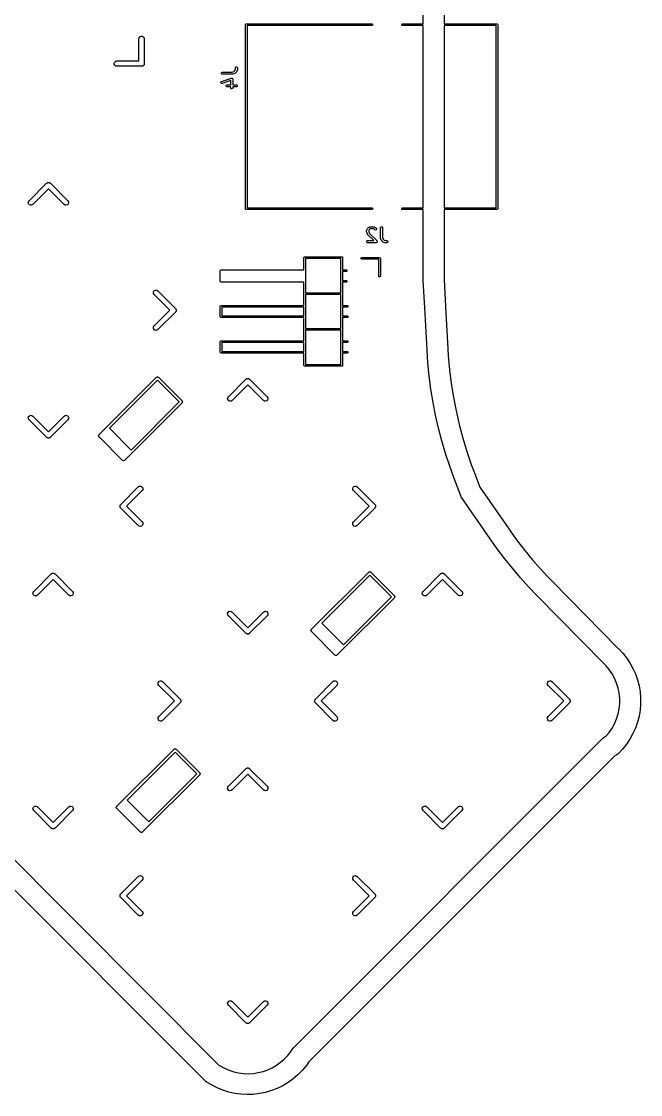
# Model space of a CAD drawing. Extents: x 25 to 230, y -179 to -24.
# Drawn here: x 185.7 to 230.1, y -179.4 to -102.4 of the extents above; entities that cross this region are included whole.
import ezdxf

# ---------------------------------------------------------------- set-up
doc = ezdxf.new("R2010")
doc.units = 0
doc.layers.add('BLACK', color=7, linetype='CONTINUOUS')

msp = doc.modelspace()

# ---------------------------------------------------------------- linework, layer by layer
at = {"layer": 'BLACK', "linetype": 'CONTINUOUS'}
for p, q in [((216.015, -51.435), (216.015, -102.56)), ((214.515, -102.56), (214.515, -81.7245)), ((201.76, -102.62), (201.777574, -102.577574)), ((201.76, -115.82), (201.76, -102.62)), ((201.777574, -102.577574), (201.82, -102.56)), ((201.82, -102.56), (210.84, -102.56)), ((210.84, -102.68), (201.88, -102.68)), ((201.88, -102.68), (201.88, -115.76)), ((210.84, -102.56), (210.882426, -102.577574)), ((210.882426, -102.662426), (210.84, -102.68)), ((210.882426, -102.577574), (210.9, -102.62)), ((210.9, -102.62), (210.882426, -102.662426)), ((212.98, -102.62), (212.997574, -102.577574)), ((212.997574, -102.662426), (212.98, -102.62)), ((212.997574, -102.577574), (213.04, -102.56)), ((213.04, -102.68), (212.997574, -102.662426)), ((213.04, -102.56), (214.515, -102.56)), ((214.515, -102.68), (213.04, -102.68)), ((214.515, -115.76), (214.515, -102.68)), ((216.015, -102.56), (219.82, -102.56)), ((216.015, -102.68), (216.015, -115.76)), ((219.76, -102.68), (216.015, -102.68)), ((219.76, -115.76), (219.76, -102.68)), ((219.82, -102.56), (219.862426, -102.577574)), ((219.862426, -102.577574), (219.88, -102.62)), ((219.88, -102.62), (219.88, -115.82)), ((194.1195, -103.632), (194.138365, -103.549345)), ((194.1195, -105.2195), (194.1195, -103.632)), ((194.138365, -103.549345), (194.191225, -103.483061)), ((194.191225, -103.483061), (194.26761, -103.446276)), ((194.26761, -103.446276), (194.35239, -103.446276)), ((194.35239, -103.446276), (194.428775, -103.483061)), ((194.428775, -103.483061), (194.481635, -103.549345)), ((194.481635, -103.549345), (194.5005, -103.632)), ((194.5005, -103.632), (194.5005, -105.41)), ((192.346276, -105.36761), (192.383061, -105.291225)), ((192.346276, -105.45239), (192.346276, -105.36761)), ((192.383061, -105.528775), (192.346276, -105.45239)), ((192.383061, -105.291225), (192.449345, -105.238365)), ((192.449345, -105.238365), (192.532, -105.2195)), ((192.532, -105.2195), (194.1195, -105.2195)), ((194.495724, -105.45239), (194.486411, -105.471727)), ((194.5005, -105.41), (194.495724, -105.430925)), ((194.495724, -105.430925), (194.495724, -105.45239)), ((192.449345, -105.581635), (192.383061, -105.528775)), ((192.532, -105.6005), (192.449345, -105.581635)), ((194.31, -105.6005), (192.532, -105.6005)), ((194.330926, -105.595724), (194.31, -105.6005)), ((194.35239, -105.595724), (194.330926, -105.595724)), ((194.371727, -105.586411), (194.35239, -105.595724)), ((194.392655, -105.581635), (194.371727, -105.586411)), ((194.409437, -105.568251), (194.392655, -105.581635)), ((194.428775, -105.558939), (194.409437, -105.568251)), ((194.442157, -105.542157), (194.428775, -105.558939)), ((194.458939, -105.528775), (194.442157, -105.542157)), ((194.468251, -105.509437), (194.458939, -105.528775)), ((194.481635, -105.492655), (194.468251, -105.509437)), ((194.486411, -105.471727), (194.481635, -105.492655)), ((200.040958, -106.079642), (200.06661, -106.035213)), ((200.049867, -106.130166), (200.040958, -106.079642)), ((200.089167, -106.163143), (200.049867, -106.130166)), ((200.06661, -106.035213), (200.114819, -106.017666)), ((200.114819, -106.167666), (200.089167, -106.163143)), ((200.114819, -106.017666), (200.816934, -106.017666)), ((200.829104, -106.167666), (200.114819, -106.167666)), ((200.816934, -106.017666), (200.931447, -105.979494)), ((200.830642, -106.167105), (200.829104, -106.167666)), ((200.852821, -106.163817), (200.830642, -106.167105)), ((200.995678, -106.116198), (200.852821, -106.163817)), ((200.931447, -105.979494), (201.001648, -105.909294)), ((200.999188, -106.113411), (200.995678, -106.116198)), ((201.003657, -106.113021), (200.999188, -106.113411)), ((201.001648, -105.909294), (201.039819, -105.794782)), ((201.024994, -106.09808), (201.003657, -106.113021)), ((201.120233, -106.002842), (201.024994, -106.09808)), ((201.039819, -105.711714), (201.044342, -105.686062)), ((201.039819, -105.794782), (201.039819, -105.711714)), ((201.044342, -105.686062), (201.077319, -105.646762)), ((201.077319, -105.646762), (201.127843, -105.637853)), ((201.122128, -105.998777), (201.120233, -106.002842)), ((201.125948, -105.996431), (201.122128, -105.998777)), ((201.138351, -105.973526), (201.125948, -105.996431)), ((201.127843, -105.637853), (201.172272, -105.663505)), ((201.18597, -105.83067), (201.138351, -105.973526)), ((201.172272, -105.663505), (201.189819, -105.711714)), ((201.189819, -105.806952), (201.185925, -105.829034)), ((201.185925, -105.829034), (201.18597, -105.83067)), ((201.189819, -105.711714), (201.189819, -105.806952)), ((199.993011, -106.770334), (200.003297, -106.720073)), ((200.01744, -106.815448), (199.993011, -106.770334)), ((200.003297, -106.720073), (200.043483, -106.688182)), ((200.065151, -106.834305), (200.01744, -106.815448)), ((200.043483, -106.688182), (200.757767, -106.450087)), ((200.090917, -106.830484), (200.065151, -106.834305)), ((200.706485, -106.625294), (200.090917, -106.830484)), ((200.374291, -106.984404), (200.399943, -106.939975)), ((200.3832, -107.034928), (200.374291, -106.984404)), ((200.399943, -106.939975), (200.448152, -106.922428)), ((200.448152, -106.922428), (200.706485, -106.922428)), ((200.706485, -106.922428), (200.706485, -106.625294)), ((200.757767, -106.450087), (200.783533, -106.446266)), ((200.783533, -106.446266), (200.788863, -106.448372)), ((200.788863, -106.448372), (200.794509, -106.447377)), ((200.794509, -106.447377), (200.812225, -106.457606)), ((200.812225, -106.457606), (200.831245, -106.465123)), ((200.831245, -106.465123), (200.833974, -106.470163)), ((200.833974, -106.470163), (200.838938, -106.473029)), ((200.838938, -106.473029), (200.845933, -106.492249)), ((200.845933, -106.492249), (200.855674, -106.510237)), ((200.855674, -106.510237), (200.854524, -106.515852)), ((200.854524, -106.515852), (200.856485, -106.521238)), ((200.856485, -106.521238), (200.856485, -106.922428)), ((200.856485, -106.922428), (201.114819, -106.922428)), ((201.114819, -106.922428), (201.140471, -106.926951)), ((201.140471, -106.926951), (201.179771, -106.959928)), ((201.179771, -106.959928), (201.18868, -107.010452)), ((200.4225, -107.067905), (200.3832, -107.034928)), ((200.448152, -107.072428), (200.4225, -107.067905)), ((200.706485, -107.072428), (200.448152, -107.072428)), ((200.706485, -107.140285), (200.706485, -107.072428)), ((200.724032, -107.188494), (200.706485, -107.140285)), ((200.768461, -107.214146), (200.724032, -107.188494)), ((200.818985, -107.205237), (200.768461, -107.214146)), ((200.851962, -107.165937), (200.818985, -107.205237)), ((200.856485, -107.140285), (200.851962, -107.165937)), ((201.114819, -107.072428), (200.856485, -107.072428)), ((200.856485, -107.072428), (200.856485, -107.140285)), ((201.163028, -107.054881), (201.114819, -107.072428)), ((201.18868, -107.010452), (201.163028, -107.054881)), ((186.232928, -115.243325), (187.490164, -113.986089)), ((187.624868, -114.390201), (186.502336, -115.512733)), ((187.490164, -113.986089), (187.508339, -113.974668)), ((187.508339, -113.974668), (187.523516, -113.959492)), ((187.523516, -113.959492), (187.543773, -113.952403)), ((187.543773, -113.952403), (187.561949, -113.940983)), ((187.561949, -113.940983), (187.58328, -113.938579)), ((187.58328, -113.938579), (187.603539, -113.931491)), ((187.603539, -113.931491), (187.624867, -113.933894)), ((187.624867, -113.933894), (187.646197, -113.931491)), ((188.7474, -115.512733), (187.624868, -114.390201)), ((187.646197, -113.931491), (187.666455, -113.938579)), ((187.666455, -113.938579), (187.687786, -113.940983)), ((187.687786, -113.940983), (187.705961, -113.952403)), ((187.705961, -113.952403), (187.72622, -113.959492)), ((187.72622, -113.959492), (187.741396, -113.974668)), ((187.741396, -113.974668), (187.759572, -113.986089)), ((187.759572, -113.986089), (189.016808, -115.243325)), ((186.17833, -115.399358), (186.187822, -115.315111)), ((186.206331, -115.479381), (186.17833, -115.399358)), ((186.187822, -115.315111), (186.232928, -115.243325)), ((189.016808, -115.243325), (189.061914, -115.31511)), ((189.071406, -115.399358), (189.043405, -115.479381)), ((189.061914, -115.31511), (189.071406, -115.399358)), ((186.26628, -115.53933), (186.206331, -115.479381)), ((186.346303, -115.567331), (186.26628, -115.53933)), ((186.43055, -115.557839), (186.346303, -115.567331)), ((186.502336, -115.512733), (186.43055, -115.557839)), ((188.819185, -115.557839), (188.7474, -115.512733)), ((188.903433, -115.567331), (188.819185, -115.557839)), ((188.983456, -115.53933), (188.903433, -115.567331)), ((189.043405, -115.479381), (188.983456, -115.53933)), ((201.777574, -115.862426), (201.76, -115.82)), ((201.82, -115.88), (201.777574, -115.862426)), ((210.84, -115.88), (201.82, -115.88)), ((201.88, -115.76), (210.84, -115.76)), ((210.84, -115.76), (210.882426, -115.777574)), ((210.882426, -115.862426), (210.84, -115.88)), ((210.882426, -115.777574), (210.9, -115.82)), ((210.9, -115.82), (210.882426, -115.862426)), ((212.98, -115.82), (212.997574, -115.777574)), ((212.997574, -115.862426), (212.98, -115.82)), ((212.997574, -115.777574), (213.04, -115.76)), ((213.04, -115.88), (212.997574, -115.862426)), ((213.04, -115.76), (214.515, -115.76)), ((214.515, -115.88), (213.04, -115.88)), ((214.515, -120.91544), (214.515, -115.88)), ((216.015, -115.76), (219.76, -115.76)), ((219.82, -115.88), (216.015, -115.88)), ((216.015, -115.88), (216.015, -120.894126)), ((219.862426, -115.862426), (219.82, -115.88)), ((219.88, -115.82), (219.862426, -115.862426)), ((210.459333, -117.374295), (210.463856, -117.348643)), ((210.459333, -117.469533), (210.459333, -117.374295)), ((210.459893, -117.471071), (210.459333, -117.469533)), ((210.463182, -117.49325), (210.459893, -117.471071)), ((210.510801, -117.636107), (210.463182, -117.49325)), ((210.463856, -117.348643), (210.466738, -117.345207)), ((210.466738, -117.345207), (210.467251, -117.340754)), ((210.467251, -117.340754), (210.51487, -117.245516)), ((210.513588, -117.639619), (210.510801, -117.636107)), ((210.513979, -117.644086), (210.513588, -117.639619)), ((210.528919, -117.665423), (210.513979, -117.644086)), ((210.51487, -117.245516), (210.528228, -117.227505)), ((210.528228, -117.227505), (210.528919, -117.226024)), ((210.528919, -117.226024), (210.576538, -117.178405)), ((210.972314, -118.108819), (210.528919, -117.665423)), ((210.576538, -117.178405), (210.594904, -117.165545)), ((210.594904, -117.165545), (210.59603, -117.164356)), ((210.59603, -117.164356), (210.691268, -117.116737)), ((210.643591, -117.323484), (210.609333, -117.392)), ((210.609333, -117.392), (210.609333, -117.457362)), ((210.609333, -117.457362), (210.647504, -117.571876)), ((210.673998, -117.293077), (210.643591, -117.323484)), ((210.647504, -117.571876), (211.206413, -118.130786)), ((210.742514, -117.258819), (210.673998, -117.293077)), ((210.691268, -117.116737), (210.716234, -117.109311)), ((210.716234, -117.109311), (210.720595, -117.110352)), ((210.720595, -117.110352), (210.724809, -117.108819)), ((210.724809, -117.108819), (210.962904, -117.108819)), ((210.945199, -117.258819), (210.742514, -117.258819)), ((211.013715, -117.293077), (210.945199, -117.258819)), ((210.962904, -117.108819), (210.988556, -117.113342)), ((210.988556, -117.113342), (210.991991, -117.116224)), ((210.991991, -117.116224), (210.996445, -117.116737)), ((210.996445, -117.116737), (211.091683, -117.164356)), ((211.052728, -117.33209), (211.013715, -117.293077)), ((211.099224, -117.353771), (211.052728, -117.33209)), ((211.091683, -117.164356), (211.109693, -117.177714)), ((211.148779, -117.340494), (211.099224, -117.353771)), ((211.109693, -117.177714), (211.111175, -117.178405)), ((211.111175, -117.178405), (211.158794, -117.226024)), ((211.178205, -117.298468), (211.148779, -117.340494)), ((211.158794, -117.226024), (211.173734, -117.247361)), ((211.173734, -117.247361), (211.178205, -117.298468)), ((211.459333, -117.183819), (211.463856, -117.158167)), ((211.459333, -117.898104), (211.459333, -117.183819)), ((211.463856, -117.158167), (211.496833, -117.118867)), ((211.496833, -117.118867), (211.547357, -117.109958)), ((211.547357, -117.109958), (211.591786, -117.13561)), ((211.591786, -117.13561), (211.609333, -117.183819)), ((211.609333, -117.183819), (211.609333, -117.885933)), ((210.460472, -118.170795), (210.486124, -118.126366)), ((210.469381, -118.221319), (210.460472, -118.170795)), ((210.508681, -118.254296), (210.469381, -118.221319)), ((210.486124, -118.126366), (210.534333, -118.108819)), ((210.534333, -118.258819), (210.508681, -118.254296)), ((210.534333, -118.108819), (210.972314, -118.108819)), ((211.15338, -118.258819), (210.534333, -118.258819)), ((211.174591, -118.251098), (211.15338, -118.258819)), ((211.196398, -118.245256), (211.174591, -118.251098)), ((211.198366, -118.242444), (211.196398, -118.245256)), ((211.201589, -118.241272), (211.198366, -118.242444)), ((211.212874, -118.221726), (211.201589, -118.241272)), ((211.206413, -118.130786), (211.215805, -118.144198)), ((211.225825, -118.203231), (211.212874, -118.221726)), ((211.215805, -118.144198), (211.218332, -118.146319)), ((211.218332, -118.146319), (211.218682, -118.148308)), ((211.218682, -118.148308), (211.221354, -118.152123)), ((211.221354, -118.152123), (211.223321, -118.174616)), ((211.223321, -118.174616), (211.227241, -118.196843)), ((211.227241, -118.196843), (211.225526, -118.199813)), ((211.225526, -118.199813), (211.225825, -118.203231)), ((211.459893, -117.899642), (211.459333, -117.898104)), ((211.463182, -117.921821), (211.459893, -117.899642)), ((211.510801, -118.064678), (211.463182, -117.921821)), ((211.513587, -118.068188), (211.510801, -118.064678)), ((211.513978, -118.072657), (211.513587, -118.068188)), ((211.528919, -118.093994), (211.513978, -118.072657)), ((211.624157, -118.189233), (211.528919, -118.093994)), ((211.609333, -117.885933), (211.647504, -118.000447)), ((211.628221, -118.191128), (211.624157, -118.189233)), ((211.630568, -118.194948), (211.628221, -118.191128)), ((211.653473, -118.207351), (211.630568, -118.194948)), ((211.647504, -118.000447), (211.717704, -118.070648)), ((211.796329, -118.25497), (211.653473, -118.207351)), ((211.717704, -118.070648), (211.832217, -118.108819)), ((211.797964, -118.254925), (211.796329, -118.25497)), ((211.820047, -118.258819), (211.797964, -118.254925)), ((211.915285, -118.258819), (211.820047, -118.258819)), ((211.832217, -118.108819), (211.915285, -118.108819)), ((211.915285, -118.108819), (211.940937, -118.113342)), ((211.963494, -118.241272), (211.915285, -118.258819)), ((211.940937, -118.113342), (211.980237, -118.146319)), ((211.989146, -118.196843), (211.963494, -118.241272)), ((211.980237, -118.146319), (211.989146, -118.196843)), ((205.955, -119.32), (205.972574, -119.277574)), ((205.972574, -119.277574), (206.015, -119.26)), ((206.015, -119.26), (208.675, -119.26)), ((208.675, -119.26), (208.717426, -119.277574)), ((208.717426, -119.277574), (208.735, -119.32)), ((205.955, -120.21), (205.955, -119.32)), ((206.075, -119.38), (206.075, -121.86)), ((208.615, -119.38), (206.075, -119.38)), ((208.615, -121.86), (208.615, -119.38)), ((208.735, -119.32), (208.735, -120.21)), ((210.055, -119.38), (210.072574, -119.337574)), ((210.072574, -119.422426), (210.055, -119.38)), ((210.072574, -119.337574), (210.115, -119.32)), ((210.115, -119.44), (210.072574, -119.422426)), ((210.115, -119.32), (211.385, -119.32)), ((211.325, -119.44), (210.115, -119.44)), ((211.325, -120.65), (211.325, -119.44)), ((211.385, -119.32), (211.427426, -119.337574)), ((211.427426, -119.337574), (211.445, -119.38)), ((211.445, -119.38), (211.445, -120.65)), ((199.955, -120.27), (199.972574, -120.227574)), ((199.955, -121.03), (199.955, -120.27)), ((199.972574, -120.227574), (200.015, -120.21)), ((200.015, -120.21), (205.955, -120.21)), ((208.735, -120.21), (209.005, -120.21)), ((209.005, -120.33), (208.735, -120.33)), ((208.735, -120.33), (208.735, -120.97)), ((209.005, -120.21), (209.047426, -120.227574)), ((209.047426, -120.312426), (209.005, -120.33)), ((209.047426, -120.227574), (209.065, -120.27)), ((209.065, -120.27), (209.047426, -120.312426)), ((211.342574, -120.692426), (211.325, -120.65)), ((211.385, -120.71), (211.342574, -120.692426)), ((211.427426, -120.692426), (211.385, -120.71)), ((211.445, -120.65), (211.427426, -120.692426)), ((199.972574, -121.072426), (199.955, -121.03)), ((200.015, -121.09), (199.972574, -121.072426)), ((205.955, -121.09), (200.015, -121.09)), ((205.955, -122.75), (205.955, -121.09)), ((208.735, -120.97), (209.005, -120.97)), ((209.005, -121.09), (208.735, -121.09)), ((208.735, -121.09), (208.735, -122.75)), ((209.005, -120.97), (209.047426, -120.987574)), ((209.047426, -121.072426), (209.005, -121.09)), ((209.047426, -120.987574), (209.065, -121.03)), ((209.065, -121.03), (209.047426, -121.072426)), ((214.516253, -120.926164), (214.515, -120.91544)), ((214.51621, -120.958028), (214.516253, -120.926164)), ((214.627552, -122.915655), (214.51621, -120.958028)), ((216.015, -120.894126), (216.125166, -122.831071)), ((195.158586, -121.822484), (195.186587, -121.742461)), ((195.168078, -121.906731), (195.158586, -121.822484)), ((195.213184, -121.978517), (195.168078, -121.906731)), ((195.186587, -121.742461), (195.246536, -121.682512)), ((196.335716, -123.101049), (195.213184, -121.978517)), ((195.246536, -121.682512), (195.326559, -121.654511)), ((195.326559, -121.654511), (195.410806, -121.664003)), ((195.410806, -121.664003), (195.482592, -121.709109)), ((195.482592, -121.709109), (196.739828, -122.966345)), ((206.075, -121.86), (208.615, -121.86)), ((206.075, -121.98), (206.075, -124.4)), ((208.615, -121.98), (206.075, -121.98)), ((208.615, -124.4), (208.615, -121.98)), ((195.213184, -124.223581), (196.335716, -123.101049)), ((196.739828, -122.966345), (196.751248, -122.98452)), ((196.751248, -122.98452), (196.766425, -122.999697)), ((196.766425, -122.999697), (196.773513, -123.019954)), ((196.773513, -123.019954), (196.784934, -123.03813)), ((196.784934, -123.03813), (196.787337, -123.059461)), ((196.787337, -123.142636), (196.784934, -123.163968)), ((196.787337, -123.059461), (196.794426, -123.07972)), ((196.794426, -123.122378), (196.787337, -123.142636)), ((196.794426, -123.07972), (196.792022, -123.101049)), ((196.792022, -123.101049), (196.794426, -123.122378)), ((199.955, -122.81), (199.972574, -122.767574)), ((199.955, -123.57), (199.955, -122.81)), ((199.972574, -122.767574), (200.015, -122.75)), ((200.015, -122.75), (205.955, -122.75)), ((200.075, -122.87), (200.075, -123.51)), ((205.955, -122.87), (200.075, -122.87)), ((205.955, -123.51), (205.955, -122.87)), ((208.735, -122.75), (209.072071, -122.75)), ((209.072071, -122.87), (208.735, -122.87)), ((208.735, -122.87), (208.735, -123.51)), ((209.072071, -122.75), (209.114497, -122.767574)), ((209.114497, -122.852426), (209.072071, -122.87)), ((209.114497, -122.767574), (209.132071, -122.81)), ((209.132071, -122.81), (209.114497, -122.852426)), ((214.793353, -125.950672), (214.627552, -122.915655)), ((216.125166, -122.831071), (216.125164, -122.8322)), ((216.125164, -122.8322), (216.125259, -122.832748)), ((216.125259, -122.832748), (216.291119, -125.868851)), ((196.739828, -123.235753), (195.482592, -124.492989)), ((196.751248, -123.217577), (196.739828, -123.235753)), ((196.766425, -123.202401), (196.751248, -123.217577)), ((196.773513, -123.182143), (196.766425, -123.202401)), ((196.784934, -123.163968), (196.773513, -123.182143)), ((199.972574, -123.612426), (199.955, -123.57)), ((200.015, -123.63), (199.972574, -123.612426)), ((205.955, -123.63), (200.015, -123.63)), ((200.075, -123.51), (205.955, -123.51)), ((205.955, -125.29), (205.955, -123.63)), ((208.735, -123.51), (209.072071, -123.51)), ((209.072071, -123.63), (208.735, -123.63)), ((208.735, -123.63), (208.735, -125.29)), ((209.072071, -123.51), (209.114497, -123.527574)), ((209.114497, -123.612426), (209.072071, -123.63)), ((209.114497, -123.527574), (209.132071, -123.57)), ((209.132071, -123.57), (209.114497, -123.612426)), ((195.158586, -124.379614), (195.168078, -124.295367)), ((195.186587, -124.459637), (195.158586, -124.379614)), ((195.168078, -124.295367), (195.213184, -124.223581)), ((195.246536, -124.519586), (195.186587, -124.459637)), ((195.326559, -124.547587), (195.246536, -124.519586)), ((195.410806, -124.538095), (195.326559, -124.547587)), ((195.482592, -124.492989), (195.410806, -124.538095)), ((206.075, -124.4), (208.615, -124.4)), ((206.075, -124.52), (206.075, -127)), ((208.615, -124.52), (206.075, -124.52)), ((208.615, -127), (208.615, -124.52)), ((199.955, -125.35), (199.972574, -125.307574)), ((199.955, -126.11), (199.955, -125.35)), ((199.972574, -125.307574), (200.015, -125.29)), ((200.015, -125.29), (205.955, -125.29)), ((200.075, -125.41), (200.075, -126.05)), ((205.955, -125.41), (200.075, -125.41)), ((205.955, -126.05), (205.955, -125.41)), ((208.735, -125.29), (209.072071, -125.29)), ((209.072071, -125.41), (208.735, -125.41)), ((208.735, -125.41), (208.735, -126.05)), ((209.072071, -125.29), (209.114497, -125.307574)), ((209.114497, -125.392426), (209.072071, -125.41)), ((209.114497, -125.307574), (209.132071, -125.35)), ((209.132071, -125.35), (209.114497, -125.392426)), ((199.972574, -126.152426), (199.955, -126.11)), ((200.015, -126.17), (199.972574, -126.152426)), ((205.955, -126.17), (200.015, -126.17)), ((200.075, -126.05), (205.955, -126.05)), ((205.955, -127.06), (205.955, -126.17)), ((208.735, -126.05), (209.072071, -126.05)), ((209.072071, -126.17), (208.735, -126.17)), ((208.735, -126.17), (208.735, -127.06)), ((209.072071, -126.05), (209.114497, -126.067574)), ((209.114497, -126.152426), (209.072071, -126.17)), ((209.114497, -126.067574), (209.132071, -126.11)), ((209.132071, -126.11), (209.114497, -126.152426)), ((214.859461, -126.894175), (214.793352, -125.950672)), ((214.793352, -125.950672), (214.793353, -125.950672)), ((216.291119, -125.868851), (216.291119, -125.868852)), ((216.291119, -125.868852), (216.318394, -126.367998)), ((206.075, -127), (208.615, -127)), ((214.954556, -127.8352), (214.859461, -126.894175)), ((216.318394, -126.367998), (216.407008, -127.363843)), ((205.972574, -127.102426), (205.955, -127.06)), ((206.015, -127.12), (205.972574, -127.102426)), ((208.675, -127.12), (206.015, -127.12)), ((208.717426, -127.102426), (208.675, -127.12)), ((208.735, -127.06), (208.717426, -127.102426)), ((216.407008, -127.363843), (216.529601, -128.356078)), ((191.269441, -132.012081), (195.370661, -127.910862)), ((195.44137, -128.122994), (191.994225, -131.570139)), ((195.370661, -127.910862), (195.384772, -127.903671)), ((195.384772, -127.903671), (195.395972, -127.892472)), ((195.395972, -127.892472), (195.411614, -127.889994)), ((195.411614, -127.889994), (195.425728, -127.882803)), ((195.425728, -127.882803), (195.441373, -127.885281)), ((196.997005, -129.678629), (195.44137, -128.122994)), ((195.441373, -127.885281), (195.457014, -127.882804)), ((195.457014, -127.882804), (195.471125, -127.889993)), ((195.471125, -127.889993), (195.48677, -127.892472)), ((195.48677, -127.892472), (195.497969, -127.903671)), ((195.497969, -127.903671), (195.512082, -127.910862)), ((195.512082, -127.910862), (197.209138, -129.607919)), ((200.53806, -129.302276), (201.795296, -128.04504)), ((201.93, -128.449152), (200.807468, -129.571684)), ((201.795296, -128.04504), (201.813471, -128.033619)), ((201.813471, -128.033619), (201.828648, -128.018443)), ((201.828648, -128.018443), (201.848905, -128.011354)), ((201.848905, -128.011354), (201.867081, -127.999934)), ((201.867081, -127.999934), (201.888412, -127.99753)), ((201.888412, -127.99753), (201.908671, -127.990442)), ((201.908671, -127.990442), (201.929999, -127.992845)), ((201.929999, -127.992845), (201.951329, -127.990442)), ((203.052532, -129.571684), (201.93, -128.449152)), ((201.951329, -127.990442), (201.971587, -127.99753)), ((201.971587, -127.99753), (201.992918, -127.999934)), ((201.992918, -127.999934), (202.011093, -128.011354)), ((202.011093, -128.011354), (202.031352, -128.018443)), ((202.031352, -128.018443), (202.046528, -128.033619)), ((202.046528, -128.033619), (202.064704, -128.04504)), ((202.064704, -128.04504), (203.32194, -129.302276)), ((215.078548, -128.772854), (214.954556, -127.8352)), ((216.529601, -128.356078), (216.686027, -129.343545)), ((200.492954, -129.374062), (200.53806, -129.302276)), ((203.32194, -129.302276), (203.367046, -129.374061)), ((215.231318, -129.706252), (215.078548, -128.772854)), ((197.209138, -129.749339), (193.107919, -133.850559)), ((193.549859, -133.125774), (196.997005, -129.678629)), ((197.209138, -129.607919), (197.216328, -129.62203)), ((197.216328, -129.735227), (197.209138, -129.749339)), ((197.216328, -129.62203), (197.227528, -129.63323)), ((197.227528, -129.724028), (197.216328, -129.735227)), ((197.227528, -129.63323), (197.230005, -129.648873)), ((197.230005, -129.708384), (197.227528, -129.724028)), ((197.230005, -129.648873), (197.237197, -129.662986)), ((197.237197, -129.694272), (197.230005, -129.708384)), ((197.237197, -129.662986), (197.234719, -129.678629)), ((197.234719, -129.678629), (197.237197, -129.694272)), ((200.483462, -129.458309), (200.492954, -129.374062)), ((200.511463, -129.538332), (200.483462, -129.458309)), ((200.571412, -129.598281), (200.511463, -129.538332)), ((200.651435, -129.626282), (200.571412, -129.598281)), ((200.735682, -129.61679), (200.651435, -129.626282)), ((200.807468, -129.571684), (200.735682, -129.61679)), ((203.124317, -129.61679), (203.052532, -129.571684)), ((203.208565, -129.626282), (203.124317, -129.61679)), ((203.288588, -129.598281), (203.208565, -129.626282)), ((203.348537, -129.538332), (203.288588, -129.598281)), ((203.376538, -129.458309), (203.348537, -129.538332)), ((203.367046, -129.374061), (203.376538, -129.458309)), ((215.412723, -130.63451), (215.231318, -129.706252)), ((216.686027, -129.343545), (216.876104, -130.32509)), ((186.17833, -130.80274), (186.206331, -130.722717)), ((186.187822, -130.886987), (186.17833, -130.80274)), ((186.206331, -130.722717), (186.26628, -130.662768)), ((186.26628, -130.662768), (186.346303, -130.634767)), ((186.346303, -130.634767), (186.43055, -130.644259)), ((186.43055, -130.644259), (186.502336, -130.689365)), ((186.502336, -130.689365), (187.624868, -131.811897)), ((187.624868, -131.811897), (188.7474, -130.689365)), ((188.7474, -130.689365), (188.819185, -130.644259)), ((188.819185, -130.644259), (188.903433, -130.634767)), ((188.903433, -130.634767), (188.983456, -130.662768)), ((188.983456, -130.662768), (189.043405, -130.722717)), ((189.043405, -130.722717), (189.071406, -130.80274)), ((189.071406, -130.80274), (189.061914, -130.886988)), ((215.62259, -131.556749), (215.412723, -130.63451)), ((216.876104, -130.32509), (217.099611, -131.299567)), ((186.232928, -130.958773), (186.187822, -130.886987)), ((187.490164, -132.216009), (186.232928, -130.958773)), ((189.016808, -130.958773), (187.759572, -132.216009)), ((189.061914, -130.886988), (189.016808, -130.958773)), ((191.994225, -131.570139), (193.549859, -133.125774)), ((215.860722, -132.472098), (215.62259, -131.556749)), ((217.099611, -131.299567), (217.356286, -132.265837)), ((187.508339, -132.227429), (187.490164, -132.216009)), ((187.523516, -132.242606), (187.508339, -132.227429)), ((187.543773, -132.249694), (187.523516, -132.242606)), ((187.561949, -132.261115), (187.543773, -132.249694)), ((187.58328, -132.263518), (187.561949, -132.261115)), ((187.603539, -132.270607), (187.58328, -132.263518)), ((187.624867, -132.268203), (187.603539, -132.270607)), ((187.646197, -132.270607), (187.624867, -132.268203)), ((187.666455, -132.263518), (187.646197, -132.270607)), ((187.687786, -132.261115), (187.666455, -132.263518)), ((187.705961, -132.249694), (187.687786, -132.261115)), ((187.72622, -132.242606), (187.705961, -132.249694)), ((187.741396, -132.227429), (187.72622, -132.242606)), ((187.759572, -132.216009), (187.741396, -132.227429)), ((191.223705, -132.116113), (191.233373, -132.055071)), ((191.251763, -132.171181), (191.223705, -132.116113)), ((191.233373, -132.055071), (191.26225, -132.026193)), ((192.94882, -133.868237), (191.251763, -132.171181)), ((191.26225, -132.026193), (191.269441, -132.012081)), ((217.356286, -132.265837), (217.64583, -133.222772)), ((216.126892, -133.37969), (215.860722, -132.472098)), ((193.003887, -133.896296), (192.94882, -133.868237)), ((193.064929, -133.886627), (193.003887, -133.896296)), ((193.093806, -133.857749), (193.064929, -133.886627)), ((193.107919, -133.850559), (193.093806, -133.857749)), ((216.42085, -134.278667), (216.126892, -133.37969)), ((217.64583, -133.222772), (217.967904, -134.169254)), ((216.74231, -135.168162), (216.42085, -134.278667)), ((217.967904, -134.169254), (218.145011, -134.636718)), ((218.145011, -134.636718), (218.14501, -134.636718)), ((218.14501, -134.636718), (218.145011, -134.63672)), ((218.145011, -134.63672), (218.581122, -135.787767)), ((216.742315, -135.168176), (216.74231, -135.168162)), ((217.210874, -136.404865), (216.742315, -135.168176)), ((192.81504, -137.025296), (194.072276, -135.76806)), ((194.341684, -136.037468), (193.219152, -137.16)), ((194.072276, -135.76806), (194.144061, -135.722954)), ((194.144061, -135.722954), (194.228309, -135.713462)), ((194.228309, -135.713462), (194.308332, -135.741463)), ((194.308332, -135.741463), (194.368281, -135.801412)), ((194.38679, -135.965683), (194.341684, -136.037468)), ((194.368281, -135.801412), (194.396282, -135.881435)), ((194.396282, -135.881435), (194.38679, -135.965683)), ((209.463718, -135.881435), (209.491719, -135.801412)), ((209.47321, -135.965682), (209.463718, -135.881435)), ((209.518316, -136.037468), (209.47321, -135.965682)), ((209.491719, -135.801412), (209.551668, -135.741463)), ((210.640848, -137.16), (209.518316, -136.037468)), ((209.551668, -135.741463), (209.631691, -135.713462)), ((209.631691, -135.713462), (209.715938, -135.722954)), ((209.715938, -135.722954), (209.787724, -135.76806)), ((209.787724, -135.76806), (211.04496, -137.025296)), ((218.581122, -135.787767), (220.559627, -138.647785)), ((217.232764, -136.447064), (217.210874, -136.404865)), ((217.250061, -136.491334), (217.232764, -136.447064)), ((217.288298, -136.55412), (217.250061, -136.491334)), ((217.29106, -136.559445), (217.288298, -136.55412)), ((217.292698, -136.561346), (217.29106, -136.559445)), ((217.295426, -136.565825), (217.292698, -136.561346)), ((219.326032, -139.501156), (217.295426, -136.565825)), ((192.760442, -137.138671), (192.76753, -137.118412)), ((192.762845, -137.16), (192.760442, -137.138671)), ((192.760442, -137.181329), (192.762845, -137.16)), ((192.76753, -137.201587), (192.760442, -137.181329)), ((192.76753, -137.118412), (192.769934, -137.097082)), ((192.769934, -137.222918), (192.76753, -137.201587)), ((192.769934, -137.097082), (192.781354, -137.078906)), ((192.781354, -137.241093), (192.769934, -137.222918)), ((192.781354, -137.078906), (192.788443, -137.058648)), ((192.788443, -137.261352), (192.781354, -137.241093)), ((192.788443, -137.058648), (192.803619, -137.043471)), ((192.803619, -137.276528), (192.788443, -137.261352)), ((192.803619, -137.043471), (192.81504, -137.025296)), ((192.81504, -137.294704), (192.803619, -137.276528)), ((194.072276, -138.55194), (192.81504, -137.294704)), ((193.219152, -137.16), (194.341684, -138.282532)), ((209.518316, -138.282532), (210.640848, -137.16)), ((211.04496, -137.294704), (209.787724, -138.55194)), ((211.04496, -137.025296), (211.05638, -137.043471)), ((211.05638, -137.276528), (211.04496, -137.294704)), ((211.05638, -137.043471), (211.071557, -137.058648)), ((211.071557, -137.261352), (211.05638, -137.276528)), ((211.071557, -137.058648), (211.078645, -137.078905)), ((211.078645, -137.241094), (211.071557, -137.261352)), ((211.078645, -137.078905), (211.090066, -137.097081)), ((211.090066, -137.222919), (211.078645, -137.241094)), ((211.090066, -137.097081), (211.092469, -137.118412)), ((211.092469, -137.201587), (211.090066, -137.222919)), ((211.092469, -137.118412), (211.099558, -137.138671)), ((211.099558, -137.181329), (211.092469, -137.201587)), ((211.099558, -137.138671), (211.097154, -137.16)), ((211.097154, -137.16), (211.099558, -137.181329)), ((194.144061, -138.597046), (194.072276, -138.55194)), ((194.368281, -138.518588), (194.308332, -138.578537)), ((194.341684, -138.282532), (194.38679, -138.354317)), ((194.396282, -138.438565), (194.368281, -138.518588)), ((194.38679, -138.354317), (194.396282, -138.438565)), ((209.463718, -138.438565), (209.47321, -138.354318)), ((209.491719, -138.518588), (209.463718, -138.438565)), ((209.47321, -138.354318), (209.518316, -138.282532)), ((209.551668, -138.578537), (209.491719, -138.518588)), ((209.787724, -138.55194), (209.715938, -138.597046)), ((194.228309, -138.606538), (194.144061, -138.597046)), ((194.308332, -138.578537), (194.228309, -138.606538)), ((209.631691, -138.606538), (209.551668, -138.578537)), ((209.715938, -138.597046), (209.631691, -138.606538)), ((220.559627, -138.647785), (220.55963, -138.647783)), ((220.55963, -138.647783), (220.798489, -138.99306)), ((220.798489, -138.99306), (221.295827, -139.669622)), ((219.326035, -139.501161), (219.326032, -139.501156)), ((219.326054, -139.501182), (219.326035, -139.50116)), ((219.326035, -139.50116), (219.326035, -139.501161)), ((219.838565, -140.219773), (219.326054, -139.501182)), ((221.295827, -139.669622), (221.812378, -140.331631)), ((220.371506, -140.92338), (219.838565, -140.219773)), ((221.812378, -140.331631), (222.347716, -140.978541)), ((163.74523, -141.094589), (199.85665, -177.241207)), ((220.924422, -141.611402), (220.371506, -140.92338)), ((221.496857, -142.28327), (220.924422, -141.611402)), ((222.347716, -140.978541), (222.901401, -141.60982)), ((222.901401, -141.60982), (223.472976, -142.224948)), ((198.845101, -178.351027), (162.664412, -142.135072)), ((186.56806, -143.272276), (187.825296, -142.01504)), ((187.825296, -142.01504), (187.843471, -142.003619)), ((187.843471, -142.003619), (187.858648, -141.988443)), ((187.858648, -141.988443), (187.878905, -141.981354)), ((187.878905, -141.981354), (187.897081, -141.969934)), ((187.897081, -141.969934), (187.918412, -141.96753)), ((187.918412, -141.96753), (187.938671, -141.960442)), ((187.938671, -141.960442), (187.959999, -141.962845)), ((187.959999, -141.962845), (187.981329, -141.960442)), ((187.981329, -141.960442), (188.001587, -141.96753)), ((188.001587, -141.96753), (188.022918, -141.969934)), ((188.022918, -141.969934), (188.041093, -141.981354)), ((188.041093, -141.981354), (188.061352, -141.988443)), ((188.061352, -141.988443), (188.076528, -142.003619)), ((188.076528, -142.003619), (188.094704, -142.01504)), ((188.094704, -142.01504), (189.35194, -143.272276)), ((206.509441, -145.982081), (210.610661, -141.880862)), ((210.68137, -142.092994), (207.234225, -145.540139)), ((210.610661, -141.880862), (210.624772, -141.873671)), ((210.624772, -141.873671), (210.635972, -141.862472)), ((210.635972, -141.862472), (210.651614, -141.859994)), ((210.651614, -141.859994), (210.665728, -141.852803)), ((210.665728, -141.852803), (210.681373, -141.855281)), ((212.237005, -143.648629), (210.68137, -142.092994)), ((210.681373, -141.855281), (210.697014, -141.852804)), ((210.697014, -141.852804), (210.711125, -141.859993)), ((210.711125, -141.859993), (210.72677, -141.862472)), ((210.72677, -141.862472), (210.737969, -141.873671)), ((210.737969, -141.873671), (210.752082, -141.880862)), ((210.752082, -141.880862), (212.449138, -143.577919)), ((214.50806, -143.272276), (215.765296, -142.01504)), ((215.765296, -142.01504), (215.783471, -142.003619)), ((215.783471, -142.003619), (215.798648, -141.988443)), ((215.798648, -141.988443), (215.818905, -141.981354)), ((215.818905, -141.981354), (215.837081, -141.969934)), ((215.837081, -141.969934), (215.858412, -141.96753)), ((215.858412, -141.96753), (215.878671, -141.960442)), ((215.878671, -141.960442), (215.899999, -141.962845)), ((215.899999, -141.962845), (215.921329, -141.960442)), ((215.921329, -141.960442), (215.941587, -141.96753)), ((215.941587, -141.96753), (215.962918, -141.969934)), ((215.962918, -141.969934), (215.981093, -141.981354)), ((215.981093, -141.981354), (216.001352, -141.988443)), ((216.001352, -141.988443), (216.016528, -142.003619)), ((216.016528, -142.003619), (216.034704, -142.01504)), ((216.034704, -142.01504), (217.29194, -143.272276)), ((222.08834, -142.938433), (221.496857, -142.28327)), ((223.472976, -142.224948), (223.767472, -142.524185)), ((187.96, -142.419152), (186.837468, -143.541684)), ((189.082532, -143.541684), (187.96, -142.419152)), ((215.9, -142.419152), (214.777468, -143.541684)), ((217.022532, -143.541684), (215.9, -142.419152)), ((222.698372, -143.576338), (222.08834, -142.938433)), ((223.767472, -142.524185), (228.54675, -147.38033)), ((186.513462, -143.428309), (186.522954, -143.344062)), ((186.541463, -143.508332), (186.513462, -143.428309)), ((186.522954, -143.344062), (186.56806, -143.272276)), ((186.601412, -143.568281), (186.541463, -143.508332)), ((186.681435, -143.596282), (186.601412, -143.568281)), ((186.765682, -143.58679), (186.681435, -143.596282)), ((186.837468, -143.541684), (186.765682, -143.58679)), ((189.154317, -143.58679), (189.082532, -143.541684)), ((189.238565, -143.596282), (189.154317, -143.58679)), ((189.318588, -143.568281), (189.238565, -143.596282)), ((189.378537, -143.508332), (189.318588, -143.568281)), ((189.35194, -143.272276), (189.397046, -143.344061)), ((189.406538, -143.428309), (189.378537, -143.508332)), ((189.397046, -143.344061), (189.406538, -143.428309)), ((212.449138, -143.719339), (208.347919, -147.820559)), ((208.789859, -147.095774), (212.237005, -143.648629)), ((212.449138, -143.577919), (212.456328, -143.59203)), ((212.456328, -143.705227), (212.449138, -143.719339)), ((212.456328, -143.59203), (212.467528, -143.60323)), ((212.467528, -143.694028), (212.456328, -143.705227)), ((212.467528, -143.60323), (212.470005, -143.618873)), ((212.470005, -143.678384), (212.467528, -143.694028)), ((212.470005, -143.618873), (212.477197, -143.632986)), ((212.477197, -143.664272), (212.470005, -143.678384)), ((212.477197, -143.632986), (212.474719, -143.648629)), ((212.474719, -143.648629), (212.477197, -143.664272)), ((214.453462, -143.428309), (214.462954, -143.344062)), ((214.481463, -143.508332), (214.453462, -143.428309)), ((214.462954, -143.344062), (214.50806, -143.272276)), ((214.541412, -143.568281), (214.481463, -143.508332)), ((214.621435, -143.596282), (214.541412, -143.568281)), ((214.705682, -143.58679), (214.621435, -143.596282)), ((214.777468, -143.541684), (214.705682, -143.58679)), ((217.094317, -143.58679), (217.022532, -143.541684)), ((217.178565, -143.596282), (217.094317, -143.58679)), ((217.258588, -143.568281), (217.178565, -143.596282)), ((217.318537, -143.508332), (217.258588, -143.568281)), ((217.29194, -143.272276), (217.337046, -143.344061)), ((217.346538, -143.428309), (217.318537, -143.508332)), ((217.337046, -143.344061), (217.346538, -143.428309)), ((222.698383, -143.57635), (222.698372, -143.576338)), ((227.477662, -148.432496), (222.698383, -143.57635)), ((200.571412, -144.721719), (200.651435, -144.693718)), ((200.651435, -144.693718), (200.735682, -144.70321)), ((200.735682, -144.70321), (200.807468, -144.748316)), ((203.052532, -144.748316), (203.124317, -144.70321)), ((203.124317, -144.70321), (203.208565, -144.693718)), ((203.208565, -144.693718), (203.288588, -144.721719)), ((200.483462, -144.861691), (200.511463, -144.781668)), ((200.492954, -144.945938), (200.483462, -144.861691)), ((200.53806, -145.017724), (200.492954, -144.945938)), ((200.511463, -144.781668), (200.571412, -144.721719)), ((201.795296, -146.27496), (200.53806, -145.017724)), ((200.807468, -144.748316), (201.93, -145.870848)), ((201.93, -145.870848), (203.052532, -144.748316)), ((203.32194, -145.017724), (202.064704, -146.27496)), ((203.288588, -144.721719), (203.348537, -144.781668)), ((203.367046, -144.945939), (203.32194, -145.017724)), ((203.348537, -144.781668), (203.376538, -144.861691)), ((203.376538, -144.861691), (203.367046, -144.945939)), ((206.463705, -146.086113), (206.473373, -146.025071)), ((206.491763, -146.141181), (206.463705, -146.086113)), ((206.473373, -146.025071), (206.50225, -145.996193)), ((208.18882, -147.838237), (206.491763, -146.141181)), ((206.50225, -145.996193), (206.509441, -145.982081)), ((207.234225, -145.540139), (208.789859, -147.095774)), ((201.813471, -146.28638), (201.795296, -146.27496)), ((201.828648, -146.301557), (201.813471, -146.28638)), ((201.848905, -146.308645), (201.828648, -146.301557)), ((201.867081, -146.320066), (201.848905, -146.308645)), ((201.888412, -146.322469), (201.867081, -146.320066)), ((201.908671, -146.329558), (201.888412, -146.322469)), ((201.929999, -146.327154), (201.908671, -146.329558)), ((201.951329, -146.329558), (201.929999, -146.327154)), ((201.971587, -146.322469), (201.951329, -146.329558)), ((201.992918, -146.320066), (201.971587, -146.322469)), ((202.011093, -146.308645), (201.992918, -146.320066)), ((202.031352, -146.301557), (202.011093, -146.308645)), ((202.046528, -146.28638), (202.031352, -146.301557)), ((202.064704, -146.27496), (202.046528, -146.28638)), ((228.54675, -147.38033), (228.555653, -147.390497)), ((228.555653, -147.390497), (228.838201, -147.689131)), ((228.838201, -147.689131), (229.113533, -148.034148)), ((208.243887, -147.866296), (208.18882, -147.838237)), ((208.304929, -147.856627), (208.243887, -147.866296)), ((208.333806, -147.827749), (208.304929, -147.856627)), ((208.347919, -147.820559), (208.333806, -147.827749)), ((227.483861, -148.437478), (227.477662, -148.432496)), ((227.489581, -148.444337), (227.483861, -148.437478)), ((227.48958, -148.444338), (227.489581, -148.444337)), ((227.623928, -148.574898), (227.48958, -148.444338)), ((229.113533, -148.034148), (229.358876, -148.401097)), ((229.358876, -148.401097), (229.572493, -148.787377)), ((227.865256, -148.861502), (227.623928, -148.574898)), ((228.076772, -149.170763), (227.865256, -148.861502)), ((228.256364, -149.499591), (228.076772, -149.170763)), ((229.572493, -148.787377), (229.75287, -149.190253)), ((229.75287, -149.190253), (229.898729, -149.606869)), ((195.493718, -149.851435), (195.521719, -149.771412)), ((195.50321, -149.935682), (195.493718, -149.851435)), ((195.548316, -150.007468), (195.50321, -149.935682)), ((195.521719, -149.771412), (195.581668, -149.711463)), ((196.670848, -151.13), (195.548316, -150.007468)), ((195.581668, -149.711463), (195.661691, -149.683462)), ((195.661691, -149.683462), (195.745938, -149.692954)), ((195.745938, -149.692954), (195.817724, -149.73806)), ((195.817724, -149.73806), (197.07496, -150.995296)), ((206.78504, -150.995296), (208.042276, -149.73806)), ((208.311684, -150.007468), (207.189152, -151.13)), ((208.042276, -149.73806), (208.114061, -149.692954)), ((208.114061, -149.692954), (208.198309, -149.683462)), ((208.198309, -149.683462), (208.278332, -149.711463)), ((208.278332, -149.711463), (208.338281, -149.771412)), ((208.35679, -149.935683), (208.311684, -150.007468)), ((208.338281, -149.771412), (208.366282, -149.851435)), ((208.366282, -149.851435), (208.35679, -149.935683)), ((223.433718, -149.851435), (223.461719, -149.771412)), ((223.44321, -149.935682), (223.433718, -149.851435)), ((223.488316, -150.007468), (223.44321, -149.935682)), ((223.461719, -149.771412), (223.521668, -149.711463)), ((224.610848, -151.13), (223.488316, -150.007468)), ((223.521668, -149.711463), (223.601691, -149.683462)), ((223.601691, -149.683462), (223.685938, -149.692954)), ((223.685938, -149.692954), (223.757724, -149.73806)), ((223.757724, -149.73806), (225.01496, -150.995296)), ((228.402239, -149.844702), (228.256364, -149.499591)), ((228.512939, -150.20265), (228.402239, -149.844702)), ((229.898729, -149.606869), (230.009038, -150.034276)), ((230.009038, -150.034276), (230.083013, -150.469445)), ((228.587359, -150.569859), (228.512939, -150.20265)), ((228.624756, -150.942663), (228.587359, -150.569859)), ((230.083013, -150.469445), (230.120133, -150.909294)), ((195.548316, -152.252532), (196.670848, -151.13)), ((197.07496, -151.264704), (195.817724, -152.52194)), ((197.07496, -150.995296), (197.08638, -151.013471)), ((197.08638, -151.246528), (197.07496, -151.264704)), ((197.08638, -151.013471), (197.101557, -151.028648)), ((197.101557, -151.231352), (197.08638, -151.246528)), ((197.101557, -151.028648), (197.108645, -151.048905)), ((197.108645, -151.211094), (197.101557, -151.231352)), ((197.108645, -151.048905), (197.120066, -151.067081)), ((197.120066, -151.192919), (197.108645, -151.211094)), ((197.120066, -151.067081), (197.122469, -151.088412)), ((197.122469, -151.171587), (197.120066, -151.192919)), ((197.122469, -151.088412), (197.129558, -151.108671)), ((197.129558, -151.151329), (197.122469, -151.171587)), ((197.129558, -151.108671), (197.127154, -151.13)), ((197.127154, -151.13), (197.129558, -151.151329)), ((206.730442, -151.108671), (206.73753, -151.088412)), ((206.732845, -151.13), (206.730442, -151.108671)), ((206.730442, -151.151329), (206.732845, -151.13)), ((206.73753, -151.171587), (206.730442, -151.151329)), ((206.73753, -151.088412), (206.739934, -151.067082)), ((206.739934, -151.192918), (206.73753, -151.171587)), ((206.739934, -151.067082), (206.751354, -151.048906)), ((206.751354, -151.211093), (206.739934, -151.192918)), ((206.751354, -151.048906), (206.758443, -151.028648)), ((206.758443, -151.231352), (206.751354, -151.211093)), ((206.758443, -151.028648), (206.773619, -151.013471)), ((206.773619, -151.246528), (206.758443, -151.231352)), ((206.773619, -151.013471), (206.78504, -150.995296)), ((206.78504, -151.264704), (206.773619, -151.246528)), ((208.042276, -152.52194), (206.78504, -151.264704)), ((207.189152, -151.13), (208.311684, -152.252532)), ((223.488316, -152.252532), (224.610848, -151.13)), ((225.01496, -151.264704), (223.757724, -152.52194)), ((225.01496, -150.995296), (225.02638, -151.013471)), ((225.02638, -151.246528), (225.01496, -151.264704)), ((225.02638, -151.013471), (225.041557, -151.028648)), ((225.041557, -151.231352), (225.02638, -151.246528)), ((225.041557, -151.028648), (225.048645, -151.048905)), ((225.048645, -151.211094), (225.041557, -151.231352)), ((225.048645, -151.048905), (225.060066, -151.067081)), ((225.060066, -151.192919), (225.048645, -151.211094)), ((225.060066, -151.067081), (225.062469, -151.088412)), ((225.062469, -151.171587), (225.060066, -151.192919)), ((225.062469, -151.088412), (225.069558, -151.108671)), ((225.069558, -151.151329), (225.062469, -151.171587)), ((225.069558, -151.108671), (225.067154, -151.13)), ((225.067154, -151.13), (225.069558, -151.151329)), ((228.587359, -151.690141), (228.624756, -151.317337)), ((228.624756, -151.317337), (228.624756, -150.942663)), ((230.120133, -151.350706), (230.083013, -151.790555)), ((230.120133, -150.909294), (230.120133, -151.350706)), ((195.493718, -152.408565), (195.50321, -152.324318)), ((195.521719, -152.488588), (195.493718, -152.408565)), ((195.50321, -152.324318), (195.548316, -152.252532)), ((208.311684, -152.252532), (208.35679, -152.324317)), ((208.366282, -152.408565), (208.338281, -152.488588)), ((208.35679, -152.324317), (208.366282, -152.408565)), ((223.433718, -152.408565), (223.44321, -152.324318)), ((223.461719, -152.488588), (223.433718, -152.408565)), ((223.44321, -152.324318), (223.488316, -152.252532)), ((228.402239, -152.415298), (228.512939, -152.05735)), ((228.512939, -152.05735), (228.587359, -151.690141)), ((230.009038, -152.225724), (229.898729, -152.653131)), ((230.083013, -151.790555), (230.009038, -152.225724)), ((195.581668, -152.548537), (195.521719, -152.488588)), ((195.661691, -152.576538), (195.581668, -152.548537)), ((195.745938, -152.567046), (195.661691, -152.576538)), ((195.817724, -152.52194), (195.745938, -152.567046)), ((208.114061, -152.567046), (208.042276, -152.52194)), ((208.198309, -152.576538), (208.114061, -152.567046)), ((208.278332, -152.548537), (208.198309, -152.576538)), ((208.338281, -152.488588), (208.278332, -152.548537)), ((223.521668, -152.548537), (223.461719, -152.488588)), ((223.601691, -152.576538), (223.521668, -152.548537)), ((223.685938, -152.567046), (223.601691, -152.576538)), ((223.757724, -152.52194), (223.685938, -152.567046)), ((227.865256, -153.398498), (228.076772, -153.089237)), ((228.076772, -153.089237), (228.256364, -152.760409)), ((228.256364, -152.760409), (228.402239, -152.415298)), ((229.75287, -153.069747), (229.572493, -153.472623)), ((229.898729, -152.653131), (229.75287, -153.069747)), ((205.209669, -175.99967), (227.43467, -153.77467)), ((227.43467, -153.77467), (227.499823, -153.716688)), ((227.499823, -153.716688), (227.648036, -153.62527)), ((227.648036, -153.62527), (227.684475, -153.613194)), ((227.684475, -153.613194), (227.865256, -153.398498)), ((229.358876, -153.858903), (229.113533, -154.225852)), ((229.572493, -153.472623), (229.358876, -153.858903)), ((192.539441, -158.682081), (196.640661, -154.580862)), ((196.640661, -154.580862), (196.654772, -154.573671)), ((196.654772, -154.573671), (196.665972, -154.562472)), ((196.665972, -154.562472), (196.681614, -154.559994)), ((196.681614, -154.559994), (196.695728, -154.552803)), ((196.695728, -154.552803), (196.711373, -154.555281)), ((196.711373, -154.555281), (196.727014, -154.552804)), ((196.727014, -154.552804), (196.741125, -154.559993)), ((196.741125, -154.559993), (196.75677, -154.562472)), ((196.75677, -154.562472), (196.767969, -154.573671)), ((196.767969, -154.573671), (196.782082, -154.580862)), ((196.782082, -154.580862), (198.479138, -156.277919)), ((228.838201, -154.570869), (228.534831, -154.891511)), ((229.113533, -154.225852), (228.838201, -154.570869)), ((196.71137, -154.792994), (193.264225, -158.240139)), ((198.267005, -156.348629), (196.71137, -154.792994)), ((228.275238, -155.055421), (206.313287, -177.017371)), ((228.41157, -154.988416), (228.275238, -155.055421)), ((228.534831, -154.891511), (228.41157, -154.988416)), ((200.53806, -157.242276), (201.795296, -155.98504)), ((201.795296, -155.98504), (201.813471, -155.973619)), ((201.813471, -155.973619), (201.828648, -155.958443)), ((201.828648, -155.958443), (201.848905, -155.951354)), ((201.848905, -155.951354), (201.867081, -155.939934)), ((201.867081, -155.939934), (201.888412, -155.93753)), ((201.888412, -155.93753), (201.908671, -155.930442)), ((201.908671, -155.930442), (201.929999, -155.932845)), ((201.929999, -155.932845), (201.951329, -155.930442)), ((201.951329, -155.930442), (201.971587, -155.93753)), ((201.971587, -155.93753), (201.992918, -155.939934)), ((201.992918, -155.939934), (202.011093, -155.951354)), ((202.011093, -155.951354), (202.031352, -155.958443)), ((202.031352, -155.958443), (202.046528, -155.973619)), ((202.046528, -155.973619), (202.064704, -155.98504)), ((202.064704, -155.98504), (203.32194, -157.242276)), ((198.479138, -156.419339), (194.377919, -160.520559)), ((194.819859, -159.795774), (198.267005, -156.348629)), ((198.479138, -156.277919), (198.486328, -156.29203)), ((198.486328, -156.405227), (198.479138, -156.419339)), ((198.486328, -156.29203), (198.497528, -156.30323)), ((198.497528, -156.394028), (198.486328, -156.405227)), ((198.497528, -156.30323), (198.500005, -156.318873)), ((198.500005, -156.378384), (198.497528, -156.394028)), ((198.500005, -156.318873), (198.507197, -156.332986)), ((198.507197, -156.364272), (198.500005, -156.378384)), ((198.507197, -156.332986), (198.504719, -156.348629)), ((198.504719, -156.348629), (198.507197, -156.364272)), ((201.93, -156.389152), (200.807468, -157.511684)), ((203.052532, -157.511684), (201.93, -156.389152)), ((200.483462, -157.398309), (200.492954, -157.314062)), ((200.511463, -157.478332), (200.483462, -157.398309)), ((200.492954, -157.314062), (200.53806, -157.242276)), ((200.571412, -157.538281), (200.511463, -157.478332)), ((200.651435, -157.566282), (200.571412, -157.538281)), ((200.735682, -157.55679), (200.651435, -157.566282)), ((200.807468, -157.511684), (200.735682, -157.55679)), ((203.124317, -157.55679), (203.052532, -157.511684)), ((203.208565, -157.566282), (203.124317, -157.55679)), ((203.288588, -157.538281), (203.208565, -157.566282)), ((203.348537, -157.478332), (203.288588, -157.538281)), ((203.32194, -157.242276), (203.367046, -157.314061)), ((203.376538, -157.398309), (203.348537, -157.478332)), ((203.367046, -157.314061), (203.376538, -157.398309)), ((193.264225, -158.240139), (194.819859, -159.795774)), ((186.513462, -158.831691), (186.541463, -158.751668)), ((186.522954, -158.915938), (186.513462, -158.831691)), ((186.56806, -158.987724), (186.522954, -158.915938)), ((186.541463, -158.751668), (186.601412, -158.691719)), ((187.825296, -160.24496), (186.56806, -158.987724)), ((186.601412, -158.691719), (186.681435, -158.663718)), ((186.681435, -158.663718), (186.765682, -158.67321)), ((186.765682, -158.67321), (186.837468, -158.718316)), ((186.837468, -158.718316), (187.96, -159.840848)), ((187.96, -159.840848), (189.082532, -158.718316)), ((189.35194, -158.987724), (188.094704, -160.24496)), ((189.082532, -158.718316), (189.154317, -158.67321)), ((189.154317, -158.67321), (189.238565, -158.663718)), ((189.238565, -158.663718), (189.318588, -158.691719)), ((189.318588, -158.691719), (189.378537, -158.751668)), ((189.397046, -158.915939), (189.35194, -158.987724)), ((189.378537, -158.751668), (189.406538, -158.831691)), ((189.406538, -158.831691), (189.397046, -158.915939)), ((192.493705, -158.786113), (192.503373, -158.725071)), ((192.521763, -158.841181), (192.493705, -158.786113)), ((192.503373, -158.725071), (192.53225, -158.696193)), ((194.21882, -160.538237), (192.521763, -158.841181)), ((192.53225, -158.696193), (192.539441, -158.682081)), ((214.453462, -158.831691), (214.481463, -158.751668)), ((214.462954, -158.915938), (214.453462, -158.831691)), ((214.50806, -158.987724), (214.462954, -158.915938)), ((214.481463, -158.751668), (214.541412, -158.691719)), ((215.765296, -160.24496), (214.50806, -158.987724)), ((214.541412, -158.691719), (214.621435, -158.663718)), ((214.621435, -158.663718), (214.705682, -158.67321)), ((214.705682, -158.67321), (214.777468, -158.718316)), ((214.777468, -158.718316), (215.9, -159.840848)), ((215.9, -159.840848), (217.022532, -158.718316)), ((217.29194, -158.987724), (216.034704, -160.24496)), ((217.022532, -158.718316), (217.094317, -158.67321)), ((217.094317, -158.67321), (217.178565, -158.663718)), ((217.178565, -158.663718), (217.258588, -158.691719)), ((217.258588, -158.691719), (217.318537, -158.751668)), ((217.337046, -158.915939), (217.29194, -158.987724)), ((217.318537, -158.751668), (217.346538, -158.831691)), ((217.346538, -158.831691), (217.337046, -158.915939)), ((187.843471, -160.25638), (187.825296, -160.24496)), ((187.858648, -160.271557), (187.843471, -160.25638)), ((187.878905, -160.278645), (187.858648, -160.271557)), ((187.897081, -160.290066), (187.878905, -160.278645)), ((187.918412, -160.292469), (187.897081, -160.290066)), ((187.938671, -160.299558), (187.918412, -160.292469)), ((187.959999, -160.297154), (187.938671, -160.299558)), ((187.981329, -160.299558), (187.959999, -160.297154)), ((188.001587, -160.292469), (187.981329, -160.299558)), ((188.022918, -160.290066), (188.001587, -160.292469)), ((188.041093, -160.278645), (188.022918, -160.290066)), ((188.061352, -160.271557), (188.041093, -160.278645)), ((188.076528, -160.25638), (188.061352, -160.271557)), ((188.094704, -160.24496), (188.076528, -160.25638)), ((194.273887, -160.566296), (194.21882, -160.538237)), ((194.334929, -160.556627), (194.273887, -160.566296)), ((194.363806, -160.527749), (194.334929, -160.556627)), ((194.377919, -160.520559), (194.363806, -160.527749)), ((215.783471, -160.25638), (215.765296, -160.24496)), ((215.798648, -160.271557), (215.783471, -160.25638)), ((215.818905, -160.278645), (215.798648, -160.271557)), ((215.837081, -160.290066), (215.818905, -160.278645)), ((215.858412, -160.292469), (215.837081, -160.290066)), ((215.878671, -160.299558), (215.858412, -160.292469)), ((215.899999, -160.297154), (215.878671, -160.299558)), ((215.921329, -160.299558), (215.899999, -160.297154)), ((215.941587, -160.292469), (215.921329, -160.299558)), ((215.962918, -160.290066), (215.941587, -160.292469)), ((215.981093, -160.278645), (215.962918, -160.290066)), ((216.001352, -160.271557), (215.981093, -160.278645)), ((216.016528, -160.25638), (216.001352, -160.271557)), ((216.034704, -160.24496), (216.016528, -160.25638)), ((192.81504, -164.965296), (194.072276, -163.70806)), ((194.072276, -163.70806), (194.144061, -163.662954)), ((194.144061, -163.662954), (194.228309, -163.653462)), ((194.228309, -163.653462), (194.308332, -163.681463)), ((194.308332, -163.681463), (194.368281, -163.741412)), ((194.38679, -163.905683), (194.341684, -163.977468)), ((194.368281, -163.741412), (194.396282, -163.821435)), ((194.396282, -163.821435), (194.38679, -163.905683)), ((209.463718, -163.821435), (209.491719, -163.741412)), ((209.47321, -163.905682), (209.463718, -163.821435)), ((209.518316, -163.977468), (209.47321, -163.905682)), ((209.491719, -163.741412), (209.551668, -163.681463)), ((209.551668, -163.681463), (209.631691, -163.653462)), ((209.631691, -163.653462), (209.715938, -163.662954)), ((209.715938, -163.662954), (209.787724, -163.70806)), ((209.787724, -163.70806), (211.04496, -164.965296)), ((194.341684, -163.977468), (193.219152, -165.1)), ((210.640848, -165.1), (209.518316, -163.977468)), ((192.760442, -165.078671), (192.76753, -165.058412)), ((192.762845, -165.1), (192.760442, -165.078671)), ((192.760442, -165.121329), (192.762845, -165.1)), ((192.76753, -165.141587), (192.760442, -165.121329)), ((192.76753, -165.058412), (192.769934, -165.037082)), ((192.769934, -165.162918), (192.76753, -165.141587)), ((192.769934, -165.037082), (192.781354, -165.018906)), ((192.781354, -165.181093), (192.769934, -165.162918)), ((192.781354, -165.018906), (192.788443, -164.998648)), ((192.788443, -165.201352), (192.781354, -165.181093)), ((192.788443, -164.998648), (192.803619, -164.983471)), ((192.803619, -165.216528), (192.788443, -165.201352)), ((192.803619, -164.983471), (192.81504, -164.965296)), ((192.81504, -165.234704), (192.803619, -165.216528)), ((194.072276, -166.49194), (192.81504, -165.234704)), ((193.219152, -165.1), (194.341684, -166.222532)), ((209.518316, -166.222532), (210.640848, -165.1)), ((211.04496, -165.234704), (209.787724, -166.49194)), ((211.04496, -164.965296), (211.05638, -164.983471)), ((211.05638, -165.216528), (211.04496, -165.234704)), ((211.05638, -164.983471), (211.071557, -164.998648)), ((211.071557, -165.201352), (211.05638, -165.216528)), ((211.071557, -164.998648), (211.078645, -165.018905)), ((211.078645, -165.181094), (211.071557, -165.201352)), ((211.078645, -165.018905), (211.090066, -165.037081)), ((211.090066, -165.162919), (211.078645, -165.181094)), ((211.090066, -165.037081), (211.092469, -165.058412)), ((211.092469, -165.141587), (211.090066, -165.162919)), ((211.092469, -165.058412), (211.099558, -165.078671)), ((211.099558, -165.121329), (211.092469, -165.141587)), ((211.099558, -165.078671), (211.097154, -165.1)), ((211.097154, -165.1), (211.099558, -165.121329)), ((194.341684, -166.222532), (194.38679, -166.294317)), ((209.47321, -166.294318), (209.518316, -166.222532)), ((194.144061, -166.537046), (194.072276, -166.49194)), ((194.228309, -166.546538), (194.144061, -166.537046)), ((194.308332, -166.518537), (194.228309, -166.546538)), ((194.368281, -166.458588), (194.308332, -166.518537)), ((194.396282, -166.378565), (194.368281, -166.458588)), ((194.38679, -166.294317), (194.396282, -166.378565)), ((209.463718, -166.378565), (209.47321, -166.294318)), ((209.491719, -166.458588), (209.463718, -166.378565)), ((209.551668, -166.518537), (209.491719, -166.458588)), ((209.631691, -166.546538), (209.551668, -166.518537)), ((209.715938, -166.537046), (209.631691, -166.546538)), ((209.787724, -166.49194), (209.715938, -166.537046)), ((200.483462, -172.801691), (200.511463, -172.721668)), ((200.492954, -172.885938), (200.483462, -172.801691)), ((200.53806, -172.957724), (200.492954, -172.885938)), ((200.511463, -172.721668), (200.571412, -172.661719)), ((201.795296, -174.21496), (200.53806, -172.957724)), ((200.571412, -172.661719), (200.651435, -172.633718)), ((200.651435, -172.633718), (200.735682, -172.64321)), ((200.735682, -172.64321), (200.807468, -172.688316)), ((200.807468, -172.688316), (201.93, -173.810848)), ((201.93, -173.810848), (203.052532, -172.688316)), ((203.32194, -172.957724), (202.064704, -174.21496)), ((203.052532, -172.688316), (203.124317, -172.64321)), ((203.124317, -172.64321), (203.208565, -172.633718)), ((203.208565, -172.633718), (203.288588, -172.661719)), ((203.288588, -172.661719), (203.348537, -172.721668)), ((203.367046, -172.885939), (203.32194, -172.957724)), ((203.348537, -172.721668), (203.376538, -172.801691)), ((203.376538, -172.801691), (203.367046, -172.885939)), ((201.813471, -174.22638), (201.795296, -174.21496)), ((201.828648, -174.241557), (201.813471, -174.22638)), ((201.848905, -174.248645), (201.828648, -174.241557)), ((201.867081, -174.260066), (201.848905, -174.248645)), ((201.888412, -174.262469), (201.867081, -174.260066)), ((201.908671, -174.269558), (201.888412, -174.262469)), ((201.929999, -174.267154), (201.908671, -174.269558)), ((201.951329, -174.269558), (201.929999, -174.267154)), ((201.971587, -174.262469), (201.951329, -174.269558)), ((201.992918, -174.260066), (201.971587, -174.262469)), ((202.011093, -174.248645), (201.992918, -174.260066)), ((202.031352, -174.241557), (202.011093, -174.248645)), ((202.046528, -174.22638), (202.031352, -174.241557)), ((202.064704, -174.21496), (202.046528, -174.22638)), ((205.012955, -176.273948), (205.109146, -176.124383)), ((205.109146, -176.124383), (205.207265, -176.002085)), ((205.207265, -176.002085), (205.208662, -176.000942)), ((205.208662, -176.000942), (205.209669, -175.99967)), ((204.280474, -177.045426), (204.54849, -176.811639)), ((204.54849, -176.811639), (204.793372, -176.55372)), ((204.793372, -176.55372), (205.012955, -176.273948)), ((206.313287, -177.017371), (206.115204, -177.298694)), ((199.85665, -177.241207), (199.945489, -177.301855)), ((199.945489, -177.301855), (200.256731, -177.473952)), ((200.256731, -177.473952), (200.582757, -177.616066)), ((200.582757, -177.616066), (200.920686, -177.726941)), ((200.920686, -177.726941), (201.267532, -177.805597)), ((201.267532, -177.805597), (201.620232, -177.851341)), ((202.3307, -177.842765), (202.682192, -177.788522)), ((202.682192, -177.788522), (203.027039, -177.701516)), ((203.027039, -177.701516), (203.362193, -177.582517)), ((203.362193, -177.582517), (203.684694, -177.432576)), ((203.684694, -177.432576), (203.991692, -177.253017)), ((203.991692, -177.253017), (204.280474, -177.045426)), ((205.829951, -177.639004), (205.51711, -177.95414)), ((206.115204, -177.298694), (205.829951, -177.639004)), ((198.881345, -178.379714), (198.845101, -178.351027)), ((198.952751, -178.440329), (198.881345, -178.379714)), ((198.952744, -178.440339), (198.952751, -178.440329)), ((198.977132, -178.455529), (198.952744, -178.440339)), ((198.981646, -178.459102), (198.977132, -178.455529)), ((198.986526, -178.46138), (198.981646, -178.459102)), ((199.32966, -178.675104), (198.986526, -178.46138)), ((201.620232, -177.851341), (201.975668, -177.863766)), ((201.975668, -177.863766), (202.3307, -177.842765)), ((204.817694, -178.500167), (204.436067, -178.727194)), ((205.178893, -178.241873), (204.817694, -178.500167)), ((205.51711, -177.95414), (205.178893, -178.241873)), ((199.724971, -178.877366), (199.32966, -178.675104)), ((200.13588, -179.045693), (199.724971, -178.877366)), ((200.559481, -179.178895), (200.13588, -179.045693)), ((200.992777, -179.27603), (200.559481, -179.178895)), ((201.432703, -179.33641), (200.992777, -179.27603)), ((201.876147, -179.359608), (201.432703, -179.33641)), ((202.319971, -179.345461), (201.876147, -179.359608)), ((202.761037, -179.294068), (202.319971, -179.345461)), ((203.196225, -179.205792), (202.761037, -179.294068)), ((203.622455, -179.081259), (203.196225, -179.205792)), ((204.036712, -178.921349), (203.622455, -179.081259)), ((204.436067, -178.727194), (204.036712, -178.921349))]:
    msp.add_line(p, q, dxfattribs=at)

doc.saveas('drawing.dxf')
